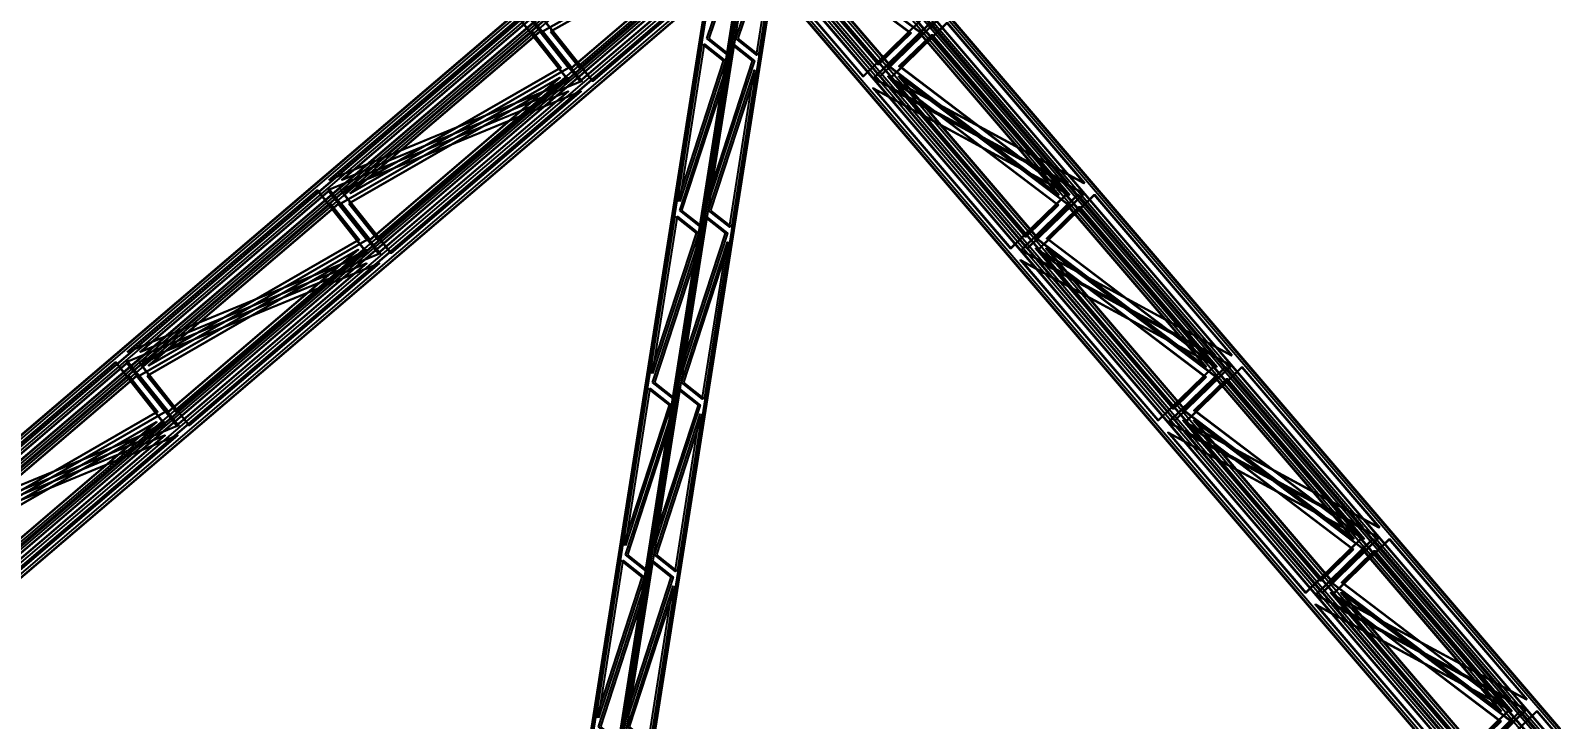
# Model space of a CAD drawing. Header units: millimetres. Extents: x -84906 to 117550, y -3000 to 338000.
# Drawn here: x -15733 to -6148, y 47700 to 52038 of the extents above; entities that cross this region are included whole.
import ezdxf

# ---------------------------------------------------------------- set-up
doc = ezdxf.new("R2010")
doc.units = ezdxf.units.MM
doc.layers.add('D-STR-DIM', color=7, linetype='Continuous', lineweight=13)
doc.layers.add('D-STR-STRC', color=7, linetype='Continuous', lineweight=25)
doc.styles.add('OpenSansCondensed-Light', font='OpenSansCondensed-Light.ttf')
doc.styles.add('TOWER_UNICODE', font='Arial Unicode.ttf')
doc.dimstyles.new('EZDXF', dxfattribs={"dimtxt": 0.25, "dimasz": 0.175, "dimexe": 0.375, "dimexo": 0.125, "dimgap": 0.1, "dimtad": 1, "dimlfac": 100, "dimzin": 12, "dimdsep": 46, "dimtxsty": 'OpenSansCondensed-Light', "dimblk": 'ARCHTICK', "dimcen": 2.5, "dimazin": 3, "dimtfac": 0.5, "dimtmove": 2, "dimatfit": 3})

# ---------------------------------------------------------------- blocks, each defined once
blk = doc.blocks.new('_ARCHTICK')
at = {"color": 0, "linetype": 'BYBLOCK', "const_width": 0.15}
blk.add_lwpolyline([(-0.5, -0.5), (0.5, 0.5)], dxfattribs=at)

msp = doc.modelspace()

# ---------------------------------------------------------------- linework, layer by layer
at = {"layer": 'D-STR-STRC'}
for points in [[(-26637.9, 40247), (-11389.2, 53247)], [(-26625.7, 40231.6), (-11377, 53231.6)], [(-26554.9, 40247), (-11306.2, 53247)], [(-26542.6, 40231.6), (-11293.9, 53231.6)], [(152.7, 40202.4), (-10998.6, 53202.4)], [(166.5, 40215.9), (-10984.7, 53215.9)], [(263.1, 40202.4), (-10888.2, 53202.4)], [(276.9, 40215.9), (-10874.4, 53215.9)], [(-26556.2, 40162.1), (-11307.4, 53162.1)], [(-26543.9, 40146.7), (-11295.2, 53146.7)], [(-26501.7, 40162.1), (-11252.9, 53162.1)], [(-26489.4, 40146.7), (-11240.7, 53146.7)], [(95.4, 40128.2), (-11055.8, 53128.2)], [(109.3, 40141.7), (-11042, 53141.7)], [(167.9, 40128.2), (-10983.4, 53128.2)], [(181.7, 40141.7), (-10969.6, 53141.7)], [(-13391.2, 40073.1), (-11342.5, 53073.1)], [(-13391.2, 40073.1), (-11342.5, 53073.1)], [(-13382.7, 40066.5), (-11334, 53066.5)], [(-13382.7, 40066.5), (-11334, 53066.5)], [(-13194.4, 40073.1), (-11145.7, 53073.1)], [(-13194.4, 40073.1), (-11145.7, 53073.1)], [(-13186, 40066.5), (-11137.3, 53066.5)], [(-13186, 40066.5), (-11137.3, 53066.5)], [(-13214, 39933.5), (-11165.3, 52933.5)], [(-13214, 39933.5), (-11165.3, 52933.5)], [(-13205.6, 39926.9), (-11156.9, 52926.9)], [(-13205.6, 39926.9), (-11156.9, 52926.9)], [(-13017.3, 39933.5), (-10968.5, 52933.5)], [(-13017.3, 39933.5), (-10968.5, 52933.5)], [(-13008.8, 39926.9), (-10960.1, 52926.9)], [(-13008.8, 39926.9), (-10960.1, 52926.9)], [(-26310.6, 39853.3), (-11061.9, 52853.3)], [(-26298.3, 39837.9), (-11049.6, 52837.9)], [(-26256.1, 39853.3), (-11007.4, 52853.3)], [(-26243.8, 39837.9), (-10995.1, 52837.9)], [(-181.7, 39858.3), (-11333, 52858.3)], [(-167.9, 39871.8), (-11319.1, 52871.8)], [(-109.3, 39858.3), (-11260.6, 52858.3)], [(-95.4, 39871.8), (-11246.7, 52871.8)], [(-26257.4, 39768.4), (-11008.6, 52768.4)], [(-26245.1, 39753), (-10996.4, 52753)], [(-26174.3, 39768.4), (-10925.6, 52768.4)], [(-26162.1, 39753), (-10913.3, 52753)], [(-276.9, 39784.1), (-11428.2, 52784.1)], [(-263.1, 39797.6), (-11414.3, 52797.6)], [(-166.5, 39784.1), (-11317.8, 52784.1)], [(-152.7, 39797.6), (-11304, 52797.6)]]:
    msp.add_lwpolyline(points, dxfattribs=at)
for points in [[(-26637.9, 40247), (-26245.1, 39753), (-10996.4, 52753), (-11389.2, 53247)], [(-26633.8, 40247), (-26240.9, 39753), (-10992.2, 52753), (-11385.1, 53247)], [(-26559.1, 40247), (-26166.2, 39753), (-10917.5, 52753), (-11310.3, 53247)], [(-26554.9, 40247), (-26162.1, 39753), (-10913.3, 52753), (-11306.2, 53247)], [(166.5, 40215.9), (-276.9, 39784.1), (-11428.2, 52784.1), (-10984.7, 53215.9)], [(172.1, 40215.9), (-271.4, 39784.1), (-11422.7, 52784.1), (-10979.2, 53215.9)], [(271.4, 40215.9), (-172.1, 39784.1), (-11323.3, 52784.1), (-10879.9, 53215.9)], [(276.9, 40215.9), (-166.5, 39784.1), (-11317.8, 52784.1), (-10874.4, 53215.9)], [(-26556.2, 40162.1), (-26298.3, 39837.9), (-11049.6, 52837.9), (-11307.4, 53162.1)], [(-26552, 40162.1), (-26294.2, 39837.9), (-11045.5, 52837.9), (-11303.3, 53162.1)], [(-26505.8, 40162.1), (-26248, 39837.9), (-10999.3, 52837.9), (-11257.1, 53162.1)], [(-26501.7, 40162.1), (-26243.8, 39837.9), (-10995.1, 52837.9), (-11252.9, 53162.1)], [(109.3, 40141.7), (-181.7, 39858.3), (-11333, 52858.3), (-11042, 53141.7)], [(114.8, 40141.7), (-176.2, 39858.3), (-11327.5, 52858.3), (-11036.5, 53141.7)], [(176.2, 40141.7), (-114.8, 39858.3), (-11266.1, 52858.3), (-10975.1, 53141.7)], [(181.7, 40141.7), (-109.3, 39858.3), (-11260.6, 52858.3), (-10969.6, 53141.7)], [(-13391.2, 40073.1), (-13205.6, 39926.9), (-11156.9, 52926.9), (-11342.5, 53073.1)], [(-13391.2, 40073.1), (-13205.6, 39926.9), (-11156.9, 52926.9), (-11342.5, 53073.1)], [(-13376.9, 40073.1), (-13191.3, 39926.9), (-11142.6, 52926.9), (-11328.2, 53073.1)], [(-13376.9, 40073.1), (-13191.3, 39926.9), (-11142.6, 52926.9), (-11328.2, 53073.1)], [(-13208.7, 40073.1), (-13023.1, 39926.9), (-10974.4, 52926.9), (-11160, 53073.1)], [(-13208.7, 40073.1), (-13023.1, 39926.9), (-10974.4, 52926.9), (-11160, 53073.1)], [(-13194.4, 40073.1), (-13008.8, 39926.9), (-10960.1, 52926.9), (-11145.7, 53073.1)], [(-13194.4, 40073.1), (-13008.8, 39926.9), (-10960.1, 52926.9), (-11145.7, 53073.1)], [(-12505.5, 52030.6), (-12324.4, 51802.9), (-11182.3, 52776.6)], [(-12501.3, 52030.6), (-12320.2, 51802.9), (-11178.1, 52776.6)], [(-12455.1, 52030.6), (-12274.1, 51802.9), (-11131.9, 52776.6)], [(-12451, 52030.6), (-12269.9, 51802.9), (-11127.8, 52776.6)], [(-11473.2, 51987.5), (-11340.4, 51882.8), (-11195.3, 52803.4)], [(-11473.2, 51987.5), (-11340.4, 51882.8), (-11195.3, 52803.4)], [(-11458.9, 51987.5), (-11326.1, 51882.8), (-11181, 52803.4)], [(-11458.9, 51987.5), (-11326.1, 51882.8), (-11181, 52803.4)], [(-11290.8, 51987.5), (-11157.9, 51882.8), (-11012.8, 52803.4)], [(-11290.8, 51987.5), (-11157.9, 51882.8), (-11012.8, 52803.4)], [(-11276.5, 51987.5), (-11143.6, 51882.8), (-10998.5, 52803.4)], [(-11276.5, 51987.5), (-11143.6, 51882.8), (-10998.5, 52803.4)], [(-10189, 52021.3), (-10393.4, 51822.3), (-11213.5, 52778.3)], [(-10183.5, 52021.3), (-10387.9, 51822.3), (-11208, 52778.3)], [(-10122.1, 52021.3), (-10326.5, 51822.3), (-11146.6, 52778.3)], [(-10116.6, 52021.3), (-10321, 51822.3), (-11141, 52778.3)], [(-12587.3, 52115.6), (-12271.1, 51718), (-11129, 52691.7)], [(-12583.1, 52115.6), (-12267, 51718), (-11124.9, 52691.7)], [(-12508.4, 52115.6), (-12192.3, 51718), (-11050.1, 52691.7)], [(-12504.2, 52115.6), (-12188.1, 51718), (-11046, 52691.7)], [(-10131.8, 52095.5), (-10488.6, 51748.1), (-11308.7, 52704.1)], [(-10126.3, 52095.5), (-10483.1, 51748.1), (-11303.1, 52704.1)], [(-10026.9, 52095.5), (-10383.8, 51748.1), (-11203.8, 52704.1)], [(-10021.4, 52095.5), (-10378.2, 51748.1), (-11198.3, 52704.1)], [(-13852.1, 51095.6), (-12655.9, 52115.3), (-12339.8, 51717.8)], [(-13847.9, 51095.6), (-12651.8, 52115.3), (-12335.6, 51717.8)], [(-13773.2, 51095.6), (-12577, 52115.3), (-12260.9, 51717.8)], [(-13769, 51095.6), (-12572.9, 52115.3), (-12256.7, 51717.8)], [(-9199.8, 51075.7), (-10065.8, 52085.3), (-10422.6, 51737.8)], [(-9194.3, 51075.7), (-10060.2, 52085.3), (-10417.1, 51737.8)], [(-9095, 51075.7), (-9960.9, 52085.3), (-10317.8, 51737.8)], [(-9089.4, 51075.7), (-9955.4, 52085.3), (-10312.2, 51737.8)], [(-13770.3, 51010.7), (-12574.1, 52030.4), (-12393, 51802.7)], [(-13766.1, 51010.7), (-12570, 52030.4), (-12388.9, 51802.7)], [(-13719.9, 51010.7), (-12523.8, 52030.4), (-12342.7, 51802.7)], [(-13715.8, 51010.7), (-12519.6, 52030.4), (-12338.5, 51802.7)], [(-11656.3, 50961.5), (-11500.4, 51950.6), (-11367.5, 51845.9)], [(-11656.3, 50961.5), (-11500.4, 51950.6), (-11367.5, 51845.9)], [(-11642, 50961.5), (-11486.1, 51950.6), (-11353.2, 51845.9)], [(-11642, 50961.5), (-11486.1, 51950.6), (-11353.2, 51845.9)], [(-11473.8, 50961.5), (-11317.9, 51950.6), (-11185.1, 51845.9)], [(-11473.8, 50961.5), (-11317.9, 51950.6), (-11185.1, 51845.9)], [(-11459.5, 50961.5), (-11303.6, 51950.6), (-11170.8, 51845.9)], [(-11459.5, 50961.5), (-11303.6, 51950.6), (-11170.8, 51845.9)], [(-9257.1, 51001.5), (-10123, 52011), (-10327.4, 51812)], [(-9251.5, 51001.5), (-10117.5, 52011), (-10321.9, 51812)], [(-9190.2, 51001.5), (-10056.1, 52011), (-10260.5, 51812)], [(-9184.6, 51001.5), (-10050.6, 52011), (-10255, 51812)], [(-11644, 50904.1), (-11511.1, 50799.4), (-11355.2, 51788.5)], [(-11644, 50904.1), (-11511.1, 50799.4), (-11355.2, 51788.5)], [(-11629.7, 50904.1), (-11496.8, 50799.4), (-11340.9, 51788.5)], [(-11629.7, 50904.1), (-11496.8, 50799.4), (-11340.9, 51788.5)], [(-11461.5, 50904.1), (-11328.6, 50799.4), (-11172.8, 51788.5)], [(-11461.5, 50904.1), (-11328.6, 50799.4), (-11172.8, 51788.5)], [(-11447.2, 50904.1), (-11314.3, 50799.4), (-11158.5, 51788.5)], [(-11447.2, 50904.1), (-11314.3, 50799.4), (-11158.5, 51788.5)], [(-13776.2, 50947.3), (-13595.1, 50719.6), (-12399, 51739.3)], [(-13772.1, 50947.3), (-13591, 50719.6), (-12394.8, 51739.3)], [(-13725.9, 50947.3), (-13544.8, 50719.6), (-12348.6, 51739.3)], [(-13721.7, 50947.3), (-13540.6, 50719.6), (-12344.5, 51739.3)], [(-9202.5, 51012.2), (-9559.3, 50664.7), (-10425.3, 51674.3)], [(-9197, 51012.2), (-9553.8, 50664.7), (-10419.8, 51674.3)], [(-9259.7, 50938), (-9464.2, 50739), (-10330.1, 51748.5)], [(-9254.2, 50938), (-9458.6, 50739), (-10324.6, 51748.5)], [(-9097.7, 51012.2), (-9454.5, 50664.7), (-10320.4, 51674.3)], [(-9092.1, 51012.2), (-9449, 50664.7), (-10314.9, 51674.3)], [(-9192.8, 50938), (-9397.2, 50739), (-10263.2, 51748.5)], [(-9187.3, 50938), (-9391.7, 50739), (-10257.7, 51748.5)], [(-13858, 51032.2), (-13541.9, 50634.7), (-12345.7, 51654.4)], [(-13853.9, 51032.2), (-13537.7, 50634.7), (-12341.6, 51654.4)], [(-13779.1, 51032.2), (-13463, 50634.7), (-12266.8, 51654.4)], [(-13775, 51032.2), (-13458.8, 50634.7), (-12262.7, 51654.4)], [(-15122.8, 50012.2), (-13926.6, 51032), (-13610.5, 50634.4)], [(-15118.7, 50012.2), (-13922.5, 51032), (-13606.4, 50634.4)], [(-15043.9, 50012.2), (-13847.7, 51032), (-13531.6, 50634.4)], [(-15039.8, 50012.2), (-13843.6, 51032), (-13527.5, 50634.4)], [(-8270.5, 49992.4), (-9136.5, 51001.9), (-9493.3, 50654.5)], [(-8265, 49992.4), (-9131, 51001.9), (-9487.8, 50654.5)], [(-8165.7, 49992.4), (-9031.6, 51001.9), (-9388.5, 50654.5)], [(-8160.2, 49992.4), (-9026.1, 51001.9), (-9383, 50654.5)], [(-15041, 49927.3), (-13844.8, 50947.1), (-13663.8, 50719.4)], [(-15036.9, 49927.3), (-13840.7, 50947.1), (-13659.6, 50719.4)], [(-14990.7, 49927.3), (-13794.5, 50947.1), (-13613.4, 50719.4)], [(-14986.5, 49927.3), (-13790.3, 50947.1), (-13609.3, 50719.4)], [(-8327.8, 49918.2), (-9193.7, 50927.7), (-9398.1, 50728.7)], [(-8322.3, 49918.2), (-9188.2, 50927.7), (-9392.6, 50728.7)], [(-8260.9, 49918.2), (-9126.8, 50927.7), (-9331.2, 50728.7)], [(-8255.4, 49918.2), (-9121.3, 50927.7), (-9325.7, 50728.7)], [(-11827, 49878.2), (-11671.1, 50867.2), (-11538.3, 50762.5)], [(-11827, 49878.2), (-11671.1, 50867.2), (-11538.3, 50762.5)], [(-11812.7, 49878.2), (-11656.8, 50867.2), (-11524, 50762.5)], [(-11812.7, 49878.2), (-11656.8, 50867.2), (-11524, 50762.5)], [(-11644.5, 49878.2), (-11488.7, 50867.2), (-11355.8, 50762.5)], [(-11644.5, 49878.2), (-11488.7, 50867.2), (-11355.8, 50762.5)], [(-11630.2, 49878.2), (-11474.4, 50867.2), (-11341.5, 50762.5)], [(-11630.2, 49878.2), (-11474.4, 50867.2), (-11341.5, 50762.5)], [(-11814.7, 49820.8), (-11681.8, 49716.1), (-11526, 50705.1)], [(-11814.7, 49820.8), (-11681.8, 49716.1), (-11526, 50705.1)], [(-11800.4, 49820.8), (-11667.5, 49716.1), (-11511.7, 50705.1)], [(-11800.4, 49820.8), (-11667.5, 49716.1), (-11511.7, 50705.1)], [(-11632.2, 49820.8), (-11499.4, 49716.1), (-11343.5, 50705.1)], [(-11632.2, 49820.8), (-11499.4, 49716.1), (-11343.5, 50705.1)], [(-11617.9, 49820.8), (-11485.1, 49716.1), (-11329.2, 50705.1)], [(-11617.9, 49820.8), (-11485.1, 49716.1), (-11329.2, 50705.1)], [(-15046.9, 49864), (-14865.9, 49636.2), (-13669.7, 50656)], [(-15042.8, 49864), (-14861.7, 49636.2), (-13665.5, 50656)], [(-14996.6, 49864), (-14815.5, 49636.2), (-13619.3, 50656)], [(-14992.4, 49864), (-14811.4, 49636.2), (-13615.2, 50656)], [(-8330.5, 49854.6), (-8534.9, 49655.6), (-9400.8, 50665.1)], [(-8325, 49854.6), (-8529.4, 49655.6), (-9395.3, 50665.1)], [(-8263.6, 49854.6), (-8468, 49655.6), (-9333.9, 50665.1)], [(-8258, 49854.6), (-8462.5, 49655.6), (-9328.4, 50665.1)], [(-15128.7, 49948.9), (-14812.6, 49551.3), (-13616.4, 50571.1)], [(-15124.6, 49948.9), (-14808.5, 49551.3), (-13612.3, 50571.1)], [(-15049.8, 49948.9), (-14733.7, 49551.3), (-13537.5, 50571.1)], [(-15045.7, 49948.9), (-14729.6, 49551.3), (-13533.4, 50571.1)], [(-8273.2, 49928.8), (-8630.1, 49581.4), (-9496, 50590.9)], [(-8267.7, 49928.8), (-8624.5, 49581.4), (-9490.5, 50590.9)], [(-8168.4, 49928.8), (-8525.2, 49581.4), (-9391.2, 50590.9)], [(-8162.9, 49928.8), (-8519.7, 49581.4), (-9385.7, 50590.9)], [(-16393.5, 48928.9), (-15197.4, 49948.7), (-14881.2, 49551.1)], [(-16389.4, 48928.9), (-15193.2, 49948.7), (-14877.1, 49551.1)], [(-16314.6, 48928.9), (-15118.5, 49948.7), (-14802.3, 49551.1)], [(-16310.5, 48928.9), (-15114.3, 49948.7), (-14798.2, 49551.1)], [(-16311.7, 48844), (-15115.6, 49863.8), (-14934.5, 49636)], [(-16307.6, 48844), (-15111.4, 49863.8), (-14930.3, 49636)], [(-16261.4, 48844), (-15065.2, 49863.8), (-14884.1, 49636)], [(-16257.2, 48844), (-15061.1, 49863.8), (-14880, 49636)], [(-7341.3, 48909.1), (-8207.2, 49918.6), (-8564.1, 49571.2)], [(-7335.8, 48909.1), (-8201.7, 49918.6), (-8558.5, 49571.2)], [(-7398.5, 48834.9), (-8264.5, 49844.4), (-8468.9, 49645.4)], [(-7393, 48834.9), (-8259, 49844.4), (-8463.4, 49645.4)], [(-7236.4, 48909.1), (-8102.4, 49918.6), (-8459.2, 49571.2)], [(-7230.9, 48909.1), (-8096.9, 49918.6), (-8453.7, 49571.2)], [(-7331.6, 48834.9), (-8197.6, 49844.4), (-8402, 49645.4)], [(-7326.1, 48834.9), (-8192, 49844.4), (-8396.4, 49645.4)], [(-11997.7, 48794.9), (-11841.9, 49783.9), (-11709, 49679.2)], [(-11997.7, 48794.9), (-11841.9, 49783.9), (-11709, 49679.2)], [(-11983.4, 48794.9), (-11827.5, 49783.9), (-11694.7, 49679.2)], [(-11983.4, 48794.9), (-11827.5, 49783.9), (-11694.7, 49679.2)], [(-11815.3, 48794.9), (-11659.4, 49783.9), (-11526.5, 49679.2)], [(-11815.3, 48794.9), (-11659.4, 49783.9), (-11526.5, 49679.2)], [(-11800.9, 48794.9), (-11645.1, 49783.9), (-11512.2, 49679.2)], [(-11800.9, 48794.9), (-11645.1, 49783.9), (-11512.2, 49679.2)], [(-16317.7, 48780.6), (-16136.6, 48552.9), (-14940.4, 49572.7)], [(-16313.5, 48780.6), (-16132.4, 48552.9), (-14936.3, 49572.7)], [(-16267.3, 48780.6), (-16086.2, 48552.9), (-14890.1, 49572.7)], [(-16263.2, 48780.6), (-16082.1, 48552.9), (-14885.9, 49572.7)], [(-11985.4, 48737.5), (-11852.6, 48632.8), (-11696.7, 49621.8)], [(-11985.4, 48737.5), (-11852.6, 48632.8), (-11696.7, 49621.8)], [(-11971.1, 48737.5), (-11838.3, 48632.8), (-11682.4, 49621.8)], [(-11971.1, 48737.5), (-11838.3, 48632.8), (-11682.4, 49621.8)], [(-11803, 48737.5), (-11670.1, 48632.8), (-11514.2, 49621.8)], [(-11803, 48737.5), (-11670.1, 48632.8), (-11514.2, 49621.8)], [(-11788.7, 48737.5), (-11655.8, 48632.8), (-11499.9, 49621.8)], [(-11788.7, 48737.5), (-11655.8, 48632.8), (-11499.9, 49621.8)], [(-7401.2, 48771.3), (-7605.6, 48572.3), (-8471.6, 49581.8)], [(-7395.7, 48771.3), (-7600.1, 48572.3), (-8466, 49581.8)], [(-7334.3, 48771.3), (-7538.7, 48572.3), (-8404.6, 49581.8)], [(-7328.8, 48771.3), (-7533.2, 48572.3), (-8399.1, 49581.8)], [(-16399.5, 48865.6), (-16083.3, 48468), (-14887.2, 49487.8)], [(-16395.3, 48865.6), (-16079.2, 48468), (-14883, 49487.8)], [(-16320.6, 48865.6), (-16004.4, 48468), (-14808.3, 49487.8)], [(-16316.4, 48865.6), (-16000.3, 48468), (-14804.1, 49487.8)], [(-7344, 48845.5), (-7700.8, 48498.1), (-8566.7, 49507.6)], [(-7338.4, 48845.5), (-7695.3, 48498.1), (-8561.2, 49507.6)], [(-7239.1, 48845.5), (-7595.9, 48498.1), (-8461.9, 49507.6)], [(-7233.6, 48845.5), (-7590.4, 48498.1), (-8456.4, 49507.6)], [(-6412, 47825.7), (-7277.9, 48835.3), (-7634.8, 48487.8)], [(-6406.5, 47825.7), (-7272.4, 48835.3), (-7629.3, 48487.8)], [(-6307.1, 47825.7), (-7173.1, 48835.3), (-7529.9, 48487.8)], [(-6301.6, 47825.7), (-7167.6, 48835.3), (-7524.4, 48487.8)], [(-12168.4, 47711.5), (-12012.6, 48700.6), (-11879.7, 48595.9)], [(-12168.4, 47711.5), (-12012.6, 48700.6), (-11879.7, 48595.9)], [(-12154.1, 47711.5), (-11998.3, 48700.6), (-11865.4, 48595.9)], [(-12154.1, 47711.5), (-11998.3, 48700.6), (-11865.4, 48595.9)], [(-11986, 47711.5), (-11830.1, 48700.6), (-11697.3, 48595.9)], [(-11986, 47711.5), (-11830.1, 48700.6), (-11697.3, 48595.9)], [(-11971.7, 47711.5), (-11815.8, 48700.6), (-11682.9, 48595.9)], [(-11971.7, 47711.5), (-11815.8, 48700.6), (-11682.9, 48595.9)], [(-6469.2, 47751.5), (-7335.2, 48761), (-7539.6, 48562)], [(-6463.7, 47751.5), (-7329.7, 48761), (-7534.1, 48562)], [(-6402.3, 47751.5), (-7268.3, 48761), (-7472.7, 48562)], [(-6396.8, 47751.5), (-7262.8, 48761), (-7467.2, 48562)], [(-12156.2, 47654.1), (-12023.3, 47549.4), (-11867.4, 48538.5)], [(-12156.2, 47654.1), (-12023.3, 47549.4), (-11867.4, 48538.5)], [(-12141.8, 47654.1), (-12009, 47549.4), (-11853.1, 48538.5)], [(-12141.8, 47654.1), (-12009, 47549.4), (-11853.1, 48538.5)], [(-11973.7, 47654.1), (-11840.8, 47549.4), (-11685, 48538.5)], [(-11973.7, 47654.1), (-11840.8, 47549.4), (-11685, 48538.5)], [(-11959.4, 47654.1), (-11826.5, 47549.4), (-11670.7, 48538.5)], [(-11959.4, 47654.1), (-11826.5, 47549.4), (-11670.7, 48538.5)], [(-6471.9, 47688), (-6676.3, 47489), (-7542.3, 48498.5)], [(-6466.4, 47688), (-6670.8, 47489), (-7536.8, 48498.5)], [(-6405, 47688), (-6609.4, 47489), (-7475.4, 48498.5)], [(-6399.5, 47688), (-6603.9, 47489), (-7469.9, 48498.5)], [(-6414.7, 47762.2), (-6771.5, 47414.7), (-7637.5, 48424.3)], [(-6409.2, 47762.2), (-6766, 47414.7), (-7632, 48424.3)], [(-6309.8, 47762.2), (-6666.7, 47414.7), (-7532.6, 48424.3)], [(-6304.3, 47762.2), (-6661.2, 47414.7), (-7527.1, 48424.3)], [(-5482.7, 46742.4), (-6348.7, 47751.9), (-6705.5, 47404.5)], [(-5477.2, 46742.4), (-6343.2, 47751.9), (-6700, 47404.5)], [(-5377.9, 46742.4), (-6243.8, 47751.9), (-6600.7, 47404.5)], [(-5372.4, 46742.4), (-6238.3, 47751.9), (-6595.1, 47404.5)]]:
    msp.add_lwpolyline(points, close=True, dxfattribs=at)

# ---------------------------------------------------------------- dimensions: what is measured, and where the dimension line sits
at = {"layer": 'D-STR-DIM'}
msp.add_linear_dim(base=(-79000, 0), p1=(0, 0), p2=(0, 333000), angle=90, dimstyle='EZDXF', override={"dimtxt": 4200, "dimasz": 1875, "dimexe": 1050, "dimexo": 900, "dimgap": 1050, "dimtad": 1, "dimdec": 0, "dimlfac": 1, "dimlunit": 2, "dimtxsty": 'TOWER_UNICODE', "dimclrd": 7, "dimclre": 7, "dimclrt": 7}, dxfattribs=at).render()

doc.saveas('drawing.dxf')
